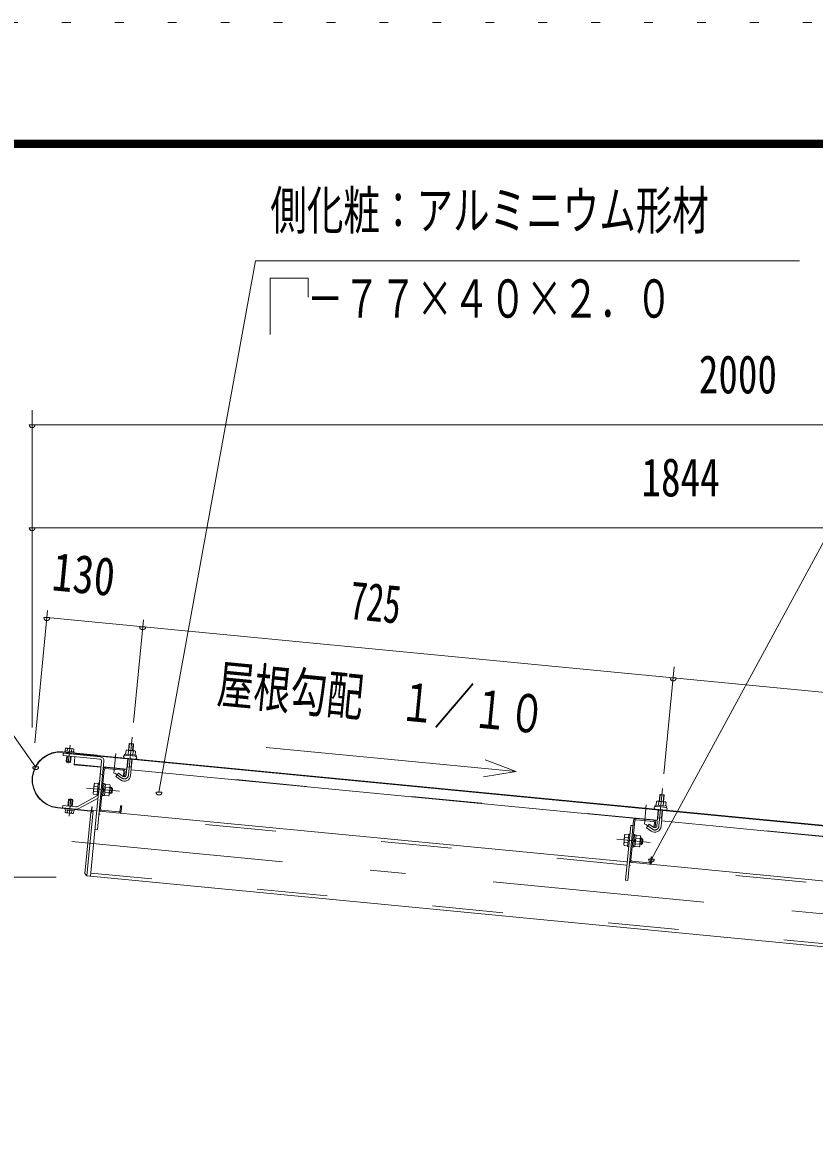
# Model space of a CAD drawing. Units: millimetres, scale not verified. Extents: x -25857 to 25867, y -10500 to 10500.
# Drawn here: x 16013 to 18706, y 6662 to 10500 of the extents above; entities that cross this region are included whole.
import ezdxf
from ezdxf.enums import TextEntityAlignment as Align

# ---------------------------------------------------------------- set-up
doc = ezdxf.new("R2010")
doc.units = ezdxf.units.MM
doc.header["$LTSCALE"] = 60
for name, pattern in [('USER2', [10, 4, -6]), ('USER3', [24, 12, -5, 2, -5]), ('USER4', [3, 0.5, -2.5])]:
    doc.linetypes.add(name, pattern=pattern)
for name, color, linetype, lineweight in [('0-6_2-02BOLD', 7, 'Continuous', 18), ('0-7_2-12HIDDEN', 3, 'USER2', 18), ('0-8_2-22CENTER', 3, 'USER3', 18), ('0-9_2-42THIN', 4, 'Continuous', 18), ('0-A_2-52DIM', 3, 'Continuous', 18), ('0-C_F-F1PAPER', 5, 'Continuous', 18), ('0-D_F-E_J_ADD', 5, 'USER4', 18)]:
    doc.layers.add(name, color=color, linetype=linetype, lineweight=lineweight)
doc.styles.add('ＭＳ ゴシック', font='')
doc.styles.get('ＭＳ ゴシック').set_extended_font_data('MS Gothic')

msp = doc.modelspace()

# ---------------------------------------------------------------- linework, layer by layer
at = {"layer": '0-6_2-02BOLD'}
for p, q in [((16158.61, 8032.84), (16157.78, 8024.14)), ((16164.96, 8023.45), (16165.79, 8032.15)), ((16179.33, 8022.08), (16180.16, 8030.78)), ((16372.68, 8025.11), (16371.45, 8012.36)), ((16375.53, 8048.23), (16390.46, 8046.8)), ((16387.61, 8010.81), (16388.84, 8023.56)), ((20073.6, 7641.83), (16149.99, 8019.63)), ((16161.36, 7988.64), (16176.29, 7987.21)), ((16163.83, 8014.65), (16164.17, 8018.26)), ((16179.11, 8016.82), (16178.76, 8013.21)), ((16191.2, 8012.01), (16191.56, 8015.62)), ((16191.43, 8014.38), (20073.47, 7640.58)), ((16281.54, 7990.26), (16243.81, 7598.44)), ((16281.53, 7990.25), (16270.48, 7875.47)), ((16370.61, 7997.13), (16365.32, 7942.23)), ((16380.25, 7940.79), (16385.54, 7995.69)), ((16277.14, 7944.59), (16285.1, 7943.83)), ((16290.71, 7960.37), (16277.87, 7826.98)), ((16367.13, 7961.05), (16287.5, 7968.71)), ((16353.81, 7958.31), (16295.08, 7963.97)), ((16361.39, 7953.56), (16359.76, 7936.64)), ((16382.95, 7968.85), (16368.02, 7970.29)), ((18171.28, 7787.32), (16382.06, 7959.61)), ((16268.13, 7871.94), (16198.05, 7834.38)), ((16267.36, 7884.74), (16255.41, 7885.9)), ((16257.21, 7904.57), (16269.16, 7903.42)), ((16287.69, 7887.19), (16293.15, 7891.69)), ((16293.62, 7896.66), (16288.17, 7892.17)), ((16306.69, 7880.96), (16292.25, 7882.35)), ((16294.05, 7901.02), (16308.49, 7899.64)), ((16313.34, 7879.7), (16315.25, 7899.6)), ((16131.76, 7830.25), (16244.24, 7819.43)), ((16244.36, 7820.67), (16131.88, 7831.5)), ((16201.83, 7827.32), (16269.33, 7863.51)), ((18175.61, 7838.64), (18176.83, 7851.39)), ((18193, 7849.83), (18191.77, 7837.08)), ((16165.75, 7822.95), (16164.92, 7814.26)), ((16179.29, 7812.89), (16180.12, 7821.58)), ((16273.12, 7819.4), (18069.32, 7646.45)), ((16281.47, 7822.62), (16340.2, 7816.96)), ((18099.23, 7790.24), (18157.96, 7784.58)), ((18169.47, 7768.5), (18174.76, 7823.4)), ((18187.1, 7795.13), (18172.18, 7796.57)), ((18189.69, 7821.97), (18184.41, 7767.06)), ((18081.3, 7770.87), (18089.26, 7770.1)), ((18082.02, 7653.26), (18094.87, 7786.64)), ((19975.44, 7613.6), (18186.22, 7785.89)), ((18061.36, 7730.85), (18073.31, 7729.7)), ((18091.84, 7713.46), (18097.3, 7717.96)), ((18097.78, 7722.94), (18092.32, 7718.44)), ((18098.2, 7727.3), (18112.64, 7725.91)), ((18099.1, 7736.64), (18113.55, 7735.25)), ((18119.41, 7725.88), (18117.49, 7705.98)), ((18071.52, 7711.02), (18059.56, 7712.17)), ((18090.29, 7697.29), (18086.3, 7697.67)), ((18095.43, 7698.56), (18090.45, 7699.04)), ((18110.84, 7707.24), (18096.4, 7708.62)), ((18077.28, 7645.68), (19873.47, 7472.73)), ((18144.35, 7643.24), (18085.63, 7648.89))]:
    msp.add_line(p, q, dxfattribs=at)
for points in [[(16150.11, 8020.87), (16266.32, 8009.68), (16266.21, 8008.44)], [(16158.61, 8032.84), (16160.9, 8033.89), (16185.29, 8031.56), (16187.34, 8030.1), (16186.52, 8021.4)], [(16363.37, 8013.15), (16364.59, 8025.89), (16366.88, 8026.93), (16394.88, 8024.23), (16396.92, 8022.78), (16395.69, 8010.03)], [(16388.35, 8024.86), (16390.46, 8046.8), (16389.33, 8048.16), (16376.89, 8049.36), (16375.53, 8048.23), (16373.41, 8026.31)], [(16277.8, 8003.67), (16151.39, 8015.84), (16150.62, 8007.88), (16277.04, 7995.71)], [(16178.01, 8005.24), (16176.29, 7987.21), (16173.57, 7984.96), (16163.61, 7985.92), (16161.36, 7988.64), (16163.07, 8006.68)], [(16279.43, 7968.36), (16187.85, 7977.17), (16190.43, 8004.05)], [(16289.5, 7989.49), (16267.13, 7757.19), (16259.17, 7757.96)], [(16354.98, 7937.51), (16339.1, 7948.83), (16330.4, 7936.62), (16346.27, 7925.3)], [(16359.76, 7936.64), (16355.78, 7937.02), (16357.41, 7953.94)], [(16270.06, 7912.76), (16258.1, 7913.92), (16256.09, 7911.08), (16253.07, 7879.73), (16254.51, 7876.56), (16266.46, 7875.41)], [(16270.2, 7872.55), (16266.22, 7872.93), (16270.3, 7915.24), (16274.28, 7914.86)], [(16282.15, 7871.4), (16286.13, 7871.02), (16290.21, 7913.32), (16286.22, 7913.7)], [(16290.03, 7911.58), (16295.01, 7911.1), (16291.28, 7872.28), (16286.3, 7872.75)], [(16291.35, 7873.01), (16305.79, 7871.62), (16307.81, 7874.45), (16310.83, 7905.81), (16309.39, 7908.97), (16294.94, 7910.36)], [(16310.28, 7900.08), (16315.25, 7899.6), (16318.63, 7895.51), (16317.43, 7883.07), (16313.34, 7879.7), (16308.36, 7880.18)], [(18177.57, 7852.58), (18179.68, 7874.51), (18194.61, 7873.08), (18192.5, 7851.14)], [(18179.68, 7874.51), (18181.05, 7875.64), (18193.49, 7874.44), (18194.61, 7873.08)], [(16195.21, 7833.81), (16149.35, 7838.22), (16148.58, 7830.25), (16194.44, 7825.84)], [(16181.7, 7835.11), (16183.72, 7856.4), (16168.79, 7857.82), (16166.76, 7836.55)], [(16168.79, 7857.82), (16171.52, 7860.07), (16181.47, 7859.12), (16183.72, 7856.4)], [(16248.33, 7822.8), (16249.41, 7834), (16248.17, 7834.11), (16247.09, 7822.91)], [(16344.56, 7820.56), (16346.19, 7837.48), (16350.18, 7837.1), (16348.55, 7820.18)], [(18199.85, 7836.31), (18201.08, 7849.06), (18199.03, 7850.52), (18171.04, 7853.21), (18168.75, 7852.17), (18167.52, 7839.42)], [(16187.3, 7820.9), (16186.47, 7812.2), (16184.17, 7811.15), (16159.79, 7813.48), (16157.74, 7814.94), (16158.56, 7823.64)], [(16252.72, 7821.37), (16244.53, 7814.62), (16224.62, 7607.82), (16231.37, 7599.64), (20034.27, 7233.46)], [(16231.37, 7599.64), (16252.72, 7821.37), (16265.16, 7820.17)], [(18090.89, 7787.02), (18071.28, 7583.47), (18063.32, 7584.23), (18081.29, 7770.87)], [(18159.13, 7763.79), (18143.26, 7775.11), (18134.55, 7762.9), (18150.43, 7751.58)], [(18161.56, 7780.22), (18159.93, 7763.3), (18163.91, 7762.91), (18165.54, 7779.83)], [(18074.21, 7739.04), (18062.26, 7740.19), (18060.24, 7737.36), (18057.22, 7706), (18058.66, 7702.84), (18070.61, 7701.68)], [(18074.36, 7698.82), (18070.38, 7699.21), (18074.45, 7741.51), (18078.43, 7741.13)], [(18090.29, 7697.29), (18094.36, 7739.59), (18090.38, 7739.98)], [(18094.19, 7737.85), (18099.17, 7737.37), (18095.43, 7698.56)], [(18113.55, 7735.25), (18114.98, 7732.08), (18111.97, 7700.73), (18109.94, 7697.89), (18095.5, 7699.29)], [(18114.43, 7726.36), (18119.41, 7725.88), (18122.79, 7721.79), (18121.58, 7709.35), (18117.49, 7705.98), (18112.52, 7706.45)], [(18152.7, 7646.45), (18154.33, 7663.37), (18150.34, 7663.75), (18148.72, 7646.84)]]:
    msp.add_lwpolyline(points, dxfattribs=at)
for points in [[(16187.71, 8021.29), (16187.32, 8017.3), (16156.21, 8020.27), (16156.59, 8024.25)], [(16359.24, 8009.53), (16359.63, 8013.5), (16399.44, 8009.67), (16399.06, 8005.69)], [(18163.78, 7839.78), (18163.39, 7835.8), (18203.21, 7831.96), (18203.6, 7835.94)], [(16188.87, 7824.77), (16188.49, 7820.79), (16157.37, 7823.75), (16157.76, 7827.73)]]:
    msp.add_lwpolyline(points, close=True, dxfattribs=at)
for centre, radius, start, end in [((16140.94, 7925.56), 95.75, 84.49997, 264.49997), ((16161.77, 8027.98), 5.79, 46.00594, 84.55217), ((16171.08, 8011.54), 21.27, 64.72084, 104.38129), ((16183.32, 8025.93), 5.79, 84.55217, 123.0836), ((16368.07, 8019.6), 7.19, 50.11574, 110.11574), ((16378.3, 7998.84), 26.87, 66.91203, 102.08795), ((16392.31, 8017.26), 7.19, 58.88425, 118.88425), ((16140.94, 7925.56), 94.5, 84.49997, 264.49997), ((16276.56, 7990.73), 5, 354.49998, 84.49997), ((16276.56, 7990.73), 13, 354.49998, 84.49997), ((16361.25, 8004.31), 5, 84.4998, 264.4998), ((16396.09, 8000.95), 5, 264.50061, 84.50061), ((16294.7, 7959.98), 8, 84.4973, 174.4973), ((16294.7, 7959.98), 4, 84.4973, 174.4973), ((16353.42, 7954.32), 4, 354.5092, 84.50122), ((16353.42, 7954.32), 8, 354.50143, 84.50122), ((16263.08, 7908.72), 7.19, 174.49905, 215.22588), ((16358.79, 7942.85), 21.56, 234.5, 354.5), ((16358.79, 7942.85), 6.57, 234.5, 354.5), ((16260.38, 7880.7), 7.19, 133.77223, 174.49905), ((16280.6, 7892.9), 26.15, 153.47365, 195.52446), ((16266, 7875.9), 4.5, 298.20261, 313.75566), ((16283.29, 7892.64), 26.15, 333.47365, 15.52446), ((16300.82, 7876.81), 7.19, 354.49905, 35.22588), ((16303.51, 7904.83), 7.19, 313.77223, 354.49905), ((16195.69, 7838.78), 5, 264.49997, 298.18448), ((18165.41, 7830.59), 5, 84.4998, 264.4998), ((18172.22, 7845.87), 7.19, 50.11574, 110.11574), ((18182.46, 7825.12), 26.87, 66.91203, 102.08795), ((18196.47, 7843.54), 7.19, 58.88425, 118.88425), ((18200.24, 7827.23), 5, 264.50061, 84.50061), ((16161.76, 7819.11), 5.79, 264.55217, 303.0836), ((16174, 7833.5), 21.27, 244.72084, 284.38129), ((16183.31, 7817.05), 5.79, 226.00594, 264.55217), ((16195.69, 7838.78), 13, 264.49997, 298.1879), ((16244.6, 7823.15), 3.75, 264.49997, 354.49997), ((16244.6, 7823.15), 2.5, 264.49997, 354.49997), ((16281.85, 7826.6), 8, 174.4973, 264.48845), ((16281.85, 7826.6), 4, 174.4973, 264.48845), ((16340.58, 7820.94), 8, 264.49953, 354.50208), ((16340.58, 7820.94), 4, 264.49953, 354.5092), ((18098.85, 7786.26), 8, 84.4973, 174.4973), ((18098.85, 7786.26), 4, 84.4973, 174.4973), ((18162.94, 7769.13), 21.56, 234.5, 354.5), ((18157.58, 7780.6), 4, 354.5092, 84.50122), ((18157.58, 7780.6), 8, 354.50143, 84.50122), ((18162.94, 7769.13), 6.57, 234.5, 354.5), ((18084.75, 7719.17), 26.15, 153.47365, 195.52446), ((18067.24, 7735), 7.19, 174.49905, 215.22588), ((18087.45, 7718.91), 26.15, 333.47365, 15.52446), ((18107.67, 7731.11), 7.19, 313.77223, 354.49905), ((18064.53, 7706.98), 7.19, 133.77223, 174.49905), ((18104.97, 7703.08), 7.19, 354.49905, 35.22588), ((18086, 7652.87), 8, 174.4973, 264.48845), ((18086, 7652.87), 4, 174.4973, 264.48845), ((18144.74, 7647.22), 8, 264.49953, 354.50208), ((18144.74, 7647.22), 4, 264.49953, 354.5092)]:
    msp.add_arc(centre, radius, start, end, dxfattribs=at)
at = {"layer": '0-7_2-12HIDDEN'}
for p, q in [((16279.54, 7969.6), (16187.97, 7978.42)), ((16367.25, 7962.29), (16287.62, 7969.95)), ((18171.4, 7788.57), (16382.18, 7960.85)), ((18068.31, 7636), (16272.11, 7808.95)), ((19975.56, 7614.85), (18186.34, 7787.13)), ((20035.28, 7243.91), (16244.82, 7608.89)), ((19872.46, 7462.27), (18076.27, 7635.23))]:
    msp.add_line(p, q, dxfattribs=at)
at = {"layer": '0-8_2-22CENTER'}
for p, q in [((16385.19, 8070.31), (16372.78, 7941.51)), ((16168.29, 7982.7), (16174.11, 8043.16)), ((16323.24, 7948.69), (16329.61, 8014.89)), ((16350.62, 7931.41), (16326.71, 7948.46)), ((16229.69, 7897.8), (16342.91, 7886.89)), ((18176.94, 7767.78), (18189.34, 7896.58)), ((16176.79, 7862.33), (16170.97, 7801.88)), ((18127.4, 7774.97), (18133.77, 7841.16)), ((18130.86, 7774.74), (18154.78, 7757.68)), ((16179.83, 7716.49), (20044.95, 7344.33)), ((18147.07, 7713.17), (18033.84, 7724.08))]:
    msp.add_line(p, q, dxfattribs=at)
for centre in [(16358.79, 7942.85), (18162.94, 7769.13)]:
    msp.add_arc(centre, 14.06, 234.5, 354.5, dxfattribs=at)
at = {"layer": '0-9_2-42THIN'}
for p, q in [((16376.89, 8049.36), (16374.66, 8026.19)), ((16387.1, 8024.98), (16389.33, 8048.16)), ((16165.07, 8006.49), (16163.16, 7986.46)), ((16166.17, 8018.07), (16165.83, 8014.45)), ((16174.1, 7985.41), (16176.02, 8005.43)), ((16176.78, 8013.4), (16177.12, 8017.01)), ((16371.85, 7997.01), (16369.27, 7970.17)), ((16369.26, 7970.17), (16367.57, 7965.64)), ((16308.6, 7882.67), (16316.07, 7881.95)), ((16317.51, 7896.88), (16310.04, 7897.6)), ((18181.05, 7875.64), (18178.81, 7852.46)), ((18191.26, 7851.26), (18193.49, 7874.44)), ((16168.75, 7836.35), (16170.97, 7859.63)), ((16181.92, 7858.58), (16179.7, 7835.3)), ((18121.66, 7723.15), (18114.2, 7723.87)), ((18112.76, 7708.94), (18120.22, 7708.22))]:
    msp.add_line(p, q, dxfattribs=at)
for points in [[(16382.51, 7964.2), (16381.71, 7968.97), (16384.29, 7995.81)], [(18171.73, 7791.92), (18173.42, 7796.44), (18176, 7823.28)], [(18188.44, 7822.09), (18185.86, 7795.25), (18186.66, 7790.48)]]:
    msp.add_lwpolyline(points, dxfattribs=at)
at = {"layer": '0-A_2-52DIM'}
for p, q in [((19255.25, 9689.93), (18151.37, 7656.37)), ((16045.26, 9182.47), (16045.26, 8103.74)), ((16055.26, 9132.46), (16035.26, 9132.46)), ((21045.25, 9132.46), (16045.26, 9132.46)), ((16055.26, 8782.47), (16035.26, 8782.47)), ((16045.26, 8782.47), (21045.25, 8782.47)), ((16054.4, 8051.99), (16097.63, 8500.9)), ((16105.33, 8477.09), (16085.33, 8477.09)), ((16095.33, 8477.09), (20029.64, 8098.25)), ((16389.98, 8120.08), (16423.62, 8469.51)), ((16431.33, 8445.7), (16411.33, 8445.7)), ((18194.13, 7946.36), (18229.08, 8309.3)), ((18235.49, 8271.97), (18215.49, 8271.97)), ((16067.21, 7970.46), (16047.21, 7970.46)), ((17691, 7954.21), (17580.04, 7935.64)), ((16486.7, 7884.25), (16466.7, 7884.25)), ((18161.37, 7656.37), (18141.37, 7656.37)), ((16126.88, 7594.92), (14567.75, 7594.92))]:
    msp.add_line(p, q, dxfattribs=at)
for points in [[(16476.7, 7884.25), (16805.25, 9689.93), (18655.25, 9689.93)], [(16855.26, 9439.93), (16855.26, 9631.37), (16984.04, 9631.37), (16984.04, 9566.98)], [(16057.2, 7970.46), (15405.25, 8894.93), (12805.26, 8894.93)], [(17585.63, 7993.61), (17691, 7954.21), (16841.42, 8036.01)]]:
    msp.add_lwpolyline(points, dxfattribs=at)
for centre in [(16045.26, 9132.46), (16045.26, 8782.47), (16095.33, 8477.09), (16421.33, 8445.7), (18225.49, 8271.97), (16057.21, 7970.46), (16476.7, 7884.25), (18151.37, 7656.37)]:
    msp.add_arc(centre, 10, 180, 0, dxfattribs=at)
at = {"layer": '0-C_F-F1PAPER'}
for points in [[(25366.66, -10000), (-3333.33, -10000), (-3333.33, 10100), (25366.66, 10100)], [(25364.16, -9997.5), (-3330.83, -9997.5), (-3330.83, 10097.5), (25364.16, 10097.5)], [(25361.66, -9995), (-3328.33, -9995), (-3328.33, 10095), (25361.66, 10095)], [(25359.16, -9992.5), (25359.16, 10092.5), (-3325.83, 10092.5), (-3325.83, -9992.5)], [(25356.66, -9990), (-3323.33, -9990), (-3323.33, 10090), (25356.66, 10090)], [(25354.16, -9987.5), (25354.16, 10087.5), (-3320.83, 10087.5), (-3320.83, -9987.5)], [(25351.66, -9985), (-3318.33, -9985), (-3318.33, 10085), (25351.66, 10085)], [(25349.17, -9982.5), (25349.17, 10082.5), (-3315.83, 10082.5), (-3315.83, -9982.5)], [(25346.66, -9980), (25346.66, 10080), (-3313.33, 10080), (-3313.33, -9980)], [(25344.16, -9977.5), (25344.16, 10077.5), (-3310.83, 10077.5), (-3310.83, -9977.5)], [(25341.66, -9975), (-3308.33, -9975), (-3308.33, 10075), (25341.66, 10075)]]:
    msp.add_lwpolyline(points, close=True, dxfattribs=at)
at = {"layer": '0-D_F-E_J_ADD'}
msp.add_lwpolyline([(25866.67, -10500), (-3833.33, -10500), (-3833.33, 10500), (25866.67, 10500)], close=True, dxfattribs=at)

# ---------------------------------------------------------------- texts
at = {"layer": '0-A_2-52DIM', "color": 7, "style": 'ＭＳ ゴシック'}
for s, width, p in [('側化粧：アルミニウム形材', 0.7, (16855.26, 9757.7)), ('\u3000－７７×４０×２．０', 0.7, (16855.26, 9457.69)), ('2000', 0.75, (18312.75, 9200.23)), ('1844', 0.75, (18117.76, 8850.23))]:
    msp.add_text(s, height=130.2, dxfattribs=dict(at, width=width)).set_placement(p, align=Align.BOTTOM_LEFT)
for s, width, p in [('130', 0.8, (16104.99, 8531.67)), ('725', 0.65, (17117.18, 8434.21)), ('屋根勾配\u3000１／１０', 0.7, (16666.89, 8149.91))]:
    msp.add_text(s, height=130.2, rotation=354.5, dxfattribs=dict(at, width=width)).set_placement(p, align=Align.BOTTOM_LEFT)

doc.saveas('drawing.dxf')
